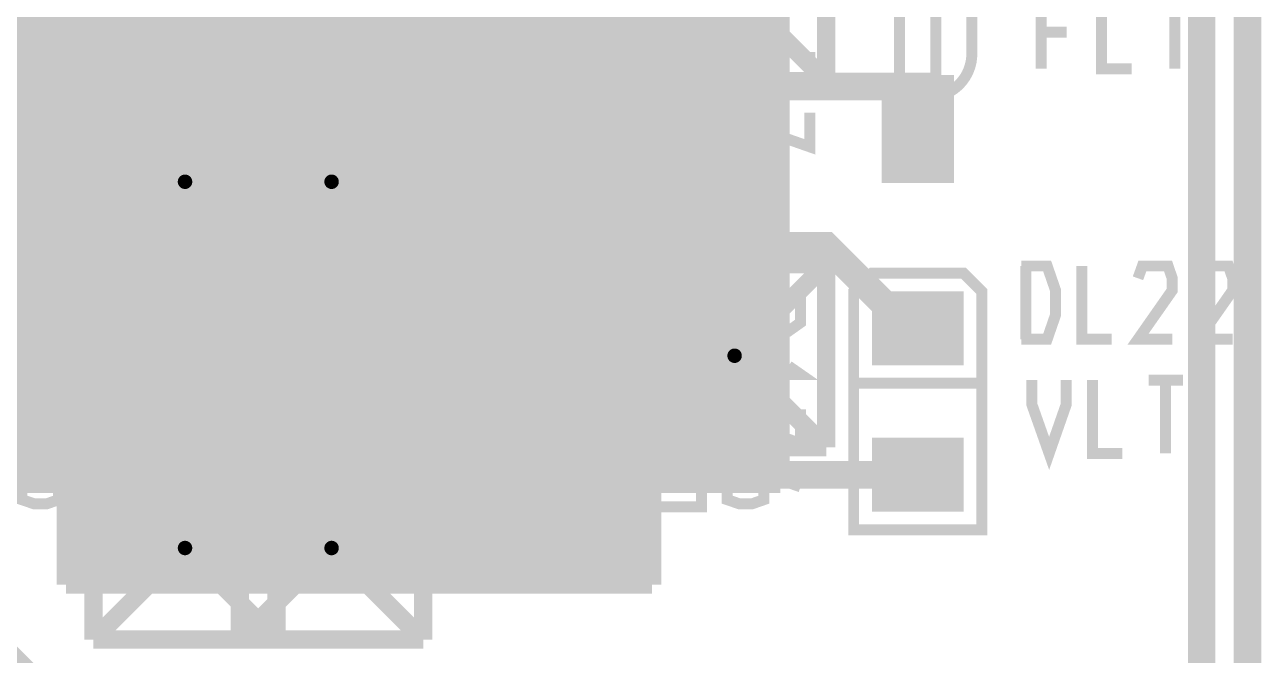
# Model space of a CAD drawing. Extents: x -11 to 221, y -93 to 178.
# Drawn here: x 165.42 to 182.56, y 49.19 to 57.93 of the extents above; entities that cross this region are included whole.
import ezdxf

# ---------------------------------------------------------------- set-up
doc = ezdxf.new("R2010")
doc.units = 0
doc.header["$MEASUREMENT"] = 0
doc.layers.get('0').update_dxf_attribs({"linetype": 'CONTINUOUS'})
for name, color, linetype in [('26-349-0_BOT', 7, 'CONTINUOUS'), ('26-349-0_DRD', 7, 'CONTINUOUS'), ('26-349-0_DRL', 2, 'CONTINUOUS'), ('26-349-0_IN1', 3, 'CONTINUOUS'), ('26-349-0_IN2', 5, 'CONTINUOUS'), ('26-349-0_SMT', 14, 'CONTINUOUS'), ('26-349-0_SPT', 9, 'CONTINUOUS'), ('26-349-0_SST', 12, 'CONTINUOUS'), ('26-349-0_TOP', 11, 'CONTINUOUS'), ('THRUHOLE_TAP', 15, 'CONTINUOUS')]:
    doc.layers.add(name, color=color, linetype=linetype)

# ---------------------------------------------------------------- blocks, each defined once
blk = doc.blocks.new('ROUND_78')
at = {"const_width": 0.29972}
blk.add_lwpolyline([(-0.14986, 0, 1), (0.14986, 0, 1)], format="xyb", close=True, dxfattribs=at)
blk = doc.blocks.new('ROUND_102')
at = {"const_width": 0.10033}
blk.add_lwpolyline([(-0.050164, 0, 1), (0.050164, 0, 1)], format="xyb", close=True, dxfattribs=at)
blk = doc.blocks.new('RECTANGLE_3')
blk.add_solid([(0.4826, 0.4064), (0.4826, -0.4064), (-0.4826, 0.4064), (-0.4826, -0.4064)])
blk = doc.blocks.new('RECTANGLE_5')
blk.add_solid([(0.63627, 0.51308), (0.63627, -0.51308), (-0.63627, 0.51308), (-0.63627, -0.51308)])
blk = doc.blocks.new('RECTANGLE_22')
blk.add_solid([(0.50038, 0.7493), (0.50038, -0.7493), (-0.50038, 0.7493), (-0.50038, -0.7493)])
blk = doc.blocks.new('RECTANGLE_40')
blk.add_solid([(0.635, 0.508), (0.635, -0.508), (-0.635, 0.508), (-0.635, -0.508)])
blk = doc.blocks.new('ROUND_88')
at = {"const_width": 0.10033}
blk.add_lwpolyline([(-0.050164, 0, 1), (0.050164, 0, 1)], format="xyb", close=True, dxfattribs=at)

msp = doc.modelspace()

# ---------------------------------------------------------------- linework, layer by layer
at = {"layer": '26-349-0_DRD', "const_width": 0.254}
for points in [[(173.99, 59.69), (173.99, 57.15)], [(176.53, 59.69), (173.99, 57.15)], [(176.53, 57.15), (173.99, 59.69)], [(173.99, 59.69), (173.99, 57.15)], [(176.53, 59.69), (173.99, 57.15)], [(176.53, 57.15), (173.99, 59.69)], [(176.53, 57.15), (176.53, 59.69)], [(176.53, 57.15), (176.53, 59.69)], [(165.3032, 57.7088), (162.7632, 57.7088)], [(165.3032, 57.7088), (162.7632, 55.1688)], [(165.3032, 55.1688), (162.7632, 57.7088)], [(165.3032, 55.1688), (165.3032, 57.7088)], [(170.942, 54.483), (168.402, 57.023), (168.402, 54.483)], [(173.99, 57.15), (176.53, 57.15)], [(173.99, 57.15), (176.53, 57.15)], [(166.37, 57.023), (166.37, 54.483)], [(168.91, 57.023), (166.37, 57.023)], [(168.91, 57.023), (166.37, 54.483)], [(168.91, 54.483), (166.37, 57.023)], [(166.37, 57.023), (166.37, 54.483)], [(168.91, 57.023), (166.37, 57.023)], [(168.91, 57.023), (166.37, 54.483)], [(168.91, 54.483), (166.37, 57.023)], [(168.402, 57.023), (168.402, 54.483)], [(170.942, 57.023), (168.402, 57.023)], [(170.942, 57.023), (168.402, 54.483)], [(170.942, 57.023), (168.402, 57.023)], [(170.942, 57.023), (168.402, 54.483)], [(170.942, 54.483), (168.402, 57.023)], [(168.91, 54.483), (168.91, 57.023)], [(168.91, 54.483), (168.91, 57.023)], [(170.942, 54.483), (170.942, 57.023)], [(170.942, 54.483), (170.942, 57.023)], [(162.7632, 55.1688), (165.3032, 55.1688)], [(173.99, 54.61), (173.99, 52.07)], [(176.53, 54.61), (173.99, 54.61)], [(176.53, 54.61), (173.99, 52.07)], [(176.53, 52.07), (173.99, 54.61)], [(176.53, 52.07), (176.53, 54.61)], [(166.37, 54.483), (168.91, 54.483)], [(166.37, 54.483), (168.91, 54.483)], [(168.402, 54.483), (170.942, 54.483)], [(168.402, 54.483), (170.942, 54.483)], [(173.99, 52.07), (176.53, 52.07)], [(166.37, 51.943), (166.37, 49.403)], [(168.91, 51.943), (166.37, 51.943)], [(168.91, 51.943), (166.37, 49.403)], [(168.91, 49.403), (166.37, 51.943)], [(166.37, 51.943), (166.37, 49.403)], [(168.91, 51.943), (166.37, 51.943)], [(168.91, 51.943), (166.37, 49.403)], [(168.91, 49.403), (166.37, 51.943)], [(168.402, 51.943), (168.402, 49.403)], [(170.942, 51.943), (168.402, 51.943)], [(170.942, 51.943), (168.402, 49.403)], [(170.942, 49.403), (168.402, 51.943)], [(168.91, 49.403), (168.91, 51.943)], [(168.91, 49.403), (168.91, 51.943)], [(170.942, 49.403), (170.942, 51.943)], [(166.37, 49.403), (168.91, 49.403)], [(166.37, 49.403), (168.91, 49.403)], [(168.402, 49.403), (170.942, 49.403)]]:
    msp.add_lwpolyline(points, dxfattribs=at)
at = {"layer": '26-349-0_DRL', "const_width": 2.49936}
msp.add_lwpolyline([(136.017, 49.022), (163.83, 49.022), (165.354, 47.498), (175.133, 47.498)], dxfattribs=at)
at = {"layer": '26-349-0_IN1'}
for points, const_width in [([(181.61, 136.144), (182.372, 135.382), (182.372, 44.958), (181.483, 44.069), (176.911, 44.069), (174.879, 42.037), (171.45, 42.037), (169.672, 43.815), (164.19068, 43.815), (163.73094, 44.27474)], 0.381), ([(141.605, 125.984), (141.859, 126.238), (153.543, 126.238), (162.306, 135.001), (174.625, 135.001), (175.133, 134.493), (175.133, 128.905), (176.53, 127.508), (180.975, 127.508), (181.737, 126.746), (181.737, 47.625), (180.848, 46.736)], 0.381), ([(172.6946, 112.649), (172.6946, 51.562)], 0.254), ([(172.9232, 112.649), (172.9232, 51.562)], 0.254), ([(173.1518, 112.649), (173.1518, 51.562)], 0.254), ([(173.3804, 112.649), (173.3804, 51.562)], 0.254), ([(173.609, 112.649), (173.609, 51.562)], 0.254), ([(173.8376, 112.649), (173.8376, 51.562)], 0.254), ([(174.0662, 112.649), (174.0662, 51.562)], 0.254), ([(174.2948, 112.649), (174.2948, 51.562)], 0.254), ([(174.5234, 112.649), (174.5234, 51.562)], 0.254), ([(174.752, 112.649), (174.752, 51.562)], 0.254), ([(174.9806, 112.649), (174.9806, 51.562)], 0.254), ([(175.2092, 112.649), (175.2092, 51.562)], 0.254), ([(175.4378, 112.649), (175.4378, 51.562)], 0.254), ([(175.6664, 112.649), (175.6664, 51.562)], 0.254), ([(175.895, 112.649), (175.895, 51.562)], 0.254), ([(172.466, 105.029), (172.466, 51.689)], 0.254), ([(168.5798, 103.89108), (168.5798, 51.562)], 0.254), ([(168.8084, 103.88854), (168.8084, 51.562)], 0.254), ([(166.0652, 72.74052), (166.0652, 51.562)], 0.254), ([(166.751, 72.78116), (166.751, 51.562)], 0.254), ([(166.2938, 72.67702), (166.2938, 51.562)], 0.254), ([(166.5224, 72.68972), (166.5224, 51.562)], 0.254), ([(171.577, 69.48678), (171.577, 51.562)], 0.254), ([(170.4086, 69.34962), (170.4086, 51.562)], 0.254), ([(171.5516, 69.44614), (171.5516, 51.562)], 0.254), ([(170.6372, 69.18452), (170.6372, 51.562)], 0.254), ([(171.323, 69.22516), (171.323, 51.562)], 0.254), ([(170.8658, 69.12102), (170.8658, 51.562)], 0.254), ([(171.0944, 69.13372), (171.0944, 51.562)], 0.254), ([(165.3794, 64.008), (165.3794, 51.562)], 0.254), ([(165.608, 64.008), (165.608, 51.562)], 0.254), ([(165.8366, 64.008), (165.8366, 51.562)], 0.254), ([(168.3512, 60.66028), (168.3512, 55.92318)], 0.254), ([(166.9796, 60.51804), (166.9796, 56.06796)], 0.254), ([(167.2082, 60.24118), (167.2082, 56.34228)], 0.254), ([(168.1226, 60.28182), (168.1226, 56.30164)], 0.254), ([(167.4368, 60.12942), (167.4368, 56.45404)], 0.254), ([(167.6654, 60.10148), (167.6654, 56.48452)], 0.254), ([(167.894, 60.1472), (167.894, 56.4388)], 0.254), ([(169.037, 60.21578), (169.037, 56.11622)], 0.254), ([(170.18, 60.05322), (170.18, 56.27878)], 0.254), ([(169.2656, 59.9694), (169.2656, 56.36006)], 0.254), ([(169.9514, 59.90336), (169.9514, 56.42864)], 0.254), ([(169.4942, 59.8678), (169.4942, 56.46166)], 0.254), ([(169.7228, 59.85002), (169.7228, 56.48198)], 0.254), ([(171.577, 57.9628), (148.61794, 57.9628)], 0.254), ([(175.895, 57.9628), (172.466, 57.9628)], 0.254), ([(171.577, 57.7342), (148.73478, 57.7342)], 0.254), ([(175.895, 57.7342), (172.466, 57.7342)], 0.254), ([(171.577, 57.5056), (148.80844, 57.5056)], 0.254), ([(175.895, 57.5056), (172.466, 57.5056)], 0.254), ([(171.577, 57.277), (148.84654, 57.277)], 0.254), ([(175.895, 57.277), (172.466, 57.277)], 0.254), ([(171.577, 57.0484), (148.84908, 57.0484)], 0.254), ([(175.895, 57.0484), (172.466, 57.0484)], 0.254), ([(171.577, 56.8198), (148.81606, 56.8198)], 0.254), ([(175.895, 56.8198), (172.466, 56.8198)], 0.254), ([(171.577, 56.5912), (159.18942, 56.5912)], 0.254), ([(175.895, 56.5912), (172.466, 56.5912)], 0.254), ([(167.23614, 56.3626), (159.39008, 56.3626)], 0.254), ([(169.26814, 56.3626), (168.04386, 56.3626)], 0.254), ([(171.577, 56.3626), (170.07586, 56.3626)], 0.254), ([(175.895, 56.3626), (172.466, 56.3626)], 0.254), ([(167.01516, 56.134), (159.46882, 56.134)], 0.254), ([(169.04716, 56.134), (168.26484, 56.134)], 0.254), ([(171.577, 56.134), (170.29684, 56.134)], 0.254), ([(175.895, 56.134), (172.466, 56.134)], 0.254), ([(166.92372, 55.9054), (159.4739, 55.9054)], 0.254), ([(168.95572, 55.9054), (168.35628, 55.9054)], 0.254), ([(171.577, 55.9054), (170.38828, 55.9054)], 0.254), ([(175.895, 55.9054), (172.466, 55.9054)], 0.254), ([(166.91102, 55.6768), (159.40278, 55.6768)], 0.254), ([(168.94302, 55.6768), (168.36644, 55.6768)], 0.254), ([(171.577, 55.6768), (170.39844, 55.6768)], 0.254), ([(175.895, 55.6768), (172.466, 55.6768)], 0.254), ([(166.97452, 55.4482), (159.22244, 55.4482)], 0.254), ([(166.9796, 55.43804), (166.9796, 51.562)], 0.254), ([(169.00652, 55.4482), (168.30548, 55.4482)], 0.254), ([(168.3512, 55.58028), (168.3512, 51.562)], 0.254), ([(171.577, 55.4482), (170.33748, 55.4482)], 0.254), ([(175.895, 55.4482), (172.466, 55.4482)], 0.254), ([(169.037, 55.38978), (169.037, 51.562)], 0.254), ([(167.2082, 55.16118), (167.2082, 51.562)], 0.254), ([(168.1226, 55.20182), (168.1226, 51.562)], 0.254), ([(169.17162, 55.2196), (168.14038, 55.2196)], 0.254), ([(169.2656, 55.1434), (169.2656, 51.562)], 0.254), ([(171.577, 55.2196), (170.17238, 55.2196)], 0.254), ([(170.18, 55.22722), (170.18, 51.562)], 0.254), ([(175.895, 55.2196), (172.466, 55.2196)], 0.254), ([(167.4368, 55.04942), (167.4368, 51.562)], 0.254), ([(167.6654, 55.02148), (167.6654, 51.562)], 0.254), ([(167.894, 55.0672), (167.894, 51.562)], 0.254), ([(169.4942, 55.0418), (169.4942, 51.562)], 0.254), ([(169.7228, 55.02402), (169.7228, 51.562)], 0.254), ([(169.9514, 55.07736), (169.9514, 51.562)], 0.254), ([(175.895, 54.991), (172.466, 54.991)], 0.254), ([(171.577, 54.7624), (69.596, 54.7624)], 0.254), ([(175.895, 54.7624), (172.466, 54.7624)], 0.254), ([(171.577, 54.5338), (69.596, 54.5338)], 0.254), ([(175.895, 54.5338), (172.466, 54.5338)], 0.254), ([(171.577, 54.3052), (69.596, 54.3052)], 0.254), ([(175.895, 54.3052), (172.466, 54.3052)], 0.254), ([(171.577, 54.0766), (69.596, 54.0766)], 0.254), ([(175.895, 54.0766), (172.466, 54.0766)], 0.254), ([(171.577, 53.848), (69.596, 53.848)], 0.254), ([(175.895, 53.848), (172.466, 53.848)], 0.254), ([(171.577, 53.6194), (69.596, 53.6194)], 0.254), ([(175.895, 53.6194), (172.466, 53.6194)], 0.254), ([(171.577, 53.3908), (69.596, 53.3908)], 0.254), ([(175.895, 53.3908), (172.466, 53.3908)], 0.254), ([(171.577, 53.1622), (69.596, 53.1622)], 0.254), ([(175.895, 53.1622), (172.466, 53.1622)], 0.254), ([(171.577, 52.9336), (69.596, 52.9336)], 0.254), ([(175.895, 52.9336), (172.466, 52.9336)], 0.254), ([(171.577, 52.705), (69.596, 52.705)], 0.254), ([(175.895, 52.705), (172.466, 52.705)], 0.254), ([(171.577, 52.4764), (69.596, 52.4764)], 0.254), ([(175.895, 52.4764), (172.466, 52.4764)], 0.254), ([(171.577, 52.2478), (69.596, 52.2478)], 0.254), ([(175.895, 52.2478), (172.466, 52.2478)], 0.254), ([(171.577, 52.0192), (69.596, 52.0192)], 0.254), ([(175.895, 52.0192), (172.466, 52.0192)], 0.254), ([(171.577, 51.7906), (69.596, 51.7906)], 0.254), ([(175.895, 51.7906), (172.466, 51.7906)], 0.254), ([(172.466, 51.689), (172.466, 51.562)], 0.254), ([(171.577, 51.562), (139.954, 51.562)], 0.254), ([(175.895, 51.562), (172.466, 51.562)], 0.254)]:
    msp.add_lwpolyline(points, dxfattribs=dict(at, const_width=const_width))
at = {"layer": '26-349-0_IN1', "const_width": 0.254}
for points in [[(167.64, 56.48452, 0.4142136), (166.90848, 55.753)], [(168.37152, 55.753, 0.4142136), (167.64, 56.48452)], [(169.672, 56.48452, 0.4142136), (168.94048, 55.753)], [(169.672, 56.48452, 0.4142136), (168.94048, 55.753)], [(170.40352, 55.753, 0.4142136), (169.672, 56.48452)], [(170.40352, 55.753, 0.4142136), (169.672, 56.48452)], [(166.90848, 55.753, 0.4142136), (167.64, 55.02148)], [(167.64, 55.02148, 0.4142136), (168.37152, 55.753)], [(168.94048, 55.753, 0.4142136), (169.672, 55.02148)], [(168.94048, 55.753, 0.4142136), (169.672, 55.02148)], [(169.672, 55.02148, 0.4142136), (170.40352, 55.753)], [(169.672, 55.02148, 0.4142136), (170.40352, 55.753)]]:
    msp.add_lwpolyline(points, format="xyb", dxfattribs=at)
at = {"layer": '26-349-0_IN2'}
for points, const_width in [([(181.6354, 46.2026), (181.6354, 46.6344), (182.372, 47.371), (182.372, 122.301), (181.102, 123.571), (176.403, 123.571), (173.228, 120.396), (171.196, 120.396), (170.02506, 121.56694), (170.02506, 121.99874)], 0.381), ([(168.4782, 112.141), (168.4782, 50.165)], 0.254), ([(168.7068, 112.141), (168.7068, 50.165)], 0.254), ([(168.9354, 112.141), (168.9354, 50.165)], 0.254), ([(169.164, 112.141), (169.164, 50.165)], 0.254), ([(169.3926, 112.141), (169.3926, 50.165)], 0.254), ([(169.6212, 112.141), (169.6212, 50.165)], 0.254), ([(169.8498, 112.141), (169.8498, 50.165)], 0.254), ([(170.0784, 112.141), (170.0784, 50.165)], 0.254), ([(170.307, 112.141), (170.307, 50.165)], 0.254), ([(171.6786, 112.141), (171.6786, 50.165)], 0.254), ([(171.9072, 112.141), (171.9072, 50.165)], 0.254), ([(172.1358, 112.141), (172.1358, 50.165)], 0.254), ([(173.736, 112.141), (173.736, 50.165)], 0.254), ([(173.9646, 112.141), (173.9646, 50.165)], 0.254), ([(174.117, 112.141), (174.117, 50.165)], 0.254), ([(172.3644, 111.47298), (172.3644, 50.165)], 0.254), ([(173.5074, 111.29772), (173.5074, 50.165)], 0.254), ([(172.593, 111.13008), (172.593, 50.165)], 0.254), ([(172.8216, 111.02086), (172.8216, 50.165)], 0.254), ([(173.0502, 111.00816), (173.0502, 50.165)], 0.254), ([(173.2788, 111.08182), (173.2788, 50.165)], 0.254), ([(165.9636, 72.9234), (165.9636, 52.959)], 0.254), ([(166.878, 73.03262), (166.878, 50.165)], 0.254), ([(166.1922, 72.80148), (166.1922, 50.165)], 0.254), ([(166.4208, 72.77862), (166.4208, 50.165)], 0.254), ([(166.6494, 72.84212), (166.6494, 50.165)], 0.254), ([(165.735, 71.63562), (165.735, 52.959)], 0.254), ([(165.5064, 71.44512), (165.5064, 52.959)], 0.254), ([(170.5356, 69.3674), (170.5356, 50.165)], 0.254), ([(171.45, 69.47662), (171.45, 50.165)], 0.254), ([(170.7642, 69.24548), (170.7642, 50.165)], 0.254), ([(170.9928, 69.22262), (170.9928, 50.165)], 0.254), ([(171.2214, 69.28612), (171.2214, 50.165)], 0.254), ([(168.2496, 64.60998), (168.2496, 50.165)], 0.254), ([(167.1066, 64.43472), (167.1066, 50.165)], 0.254), ([(167.3352, 64.21882), (167.3352, 50.165)], 0.254), ([(168.021, 64.26708), (168.021, 50.165)], 0.254), ([(167.5638, 64.14516), (167.5638, 50.165)], 0.254), ([(167.7924, 64.15786), (167.7924, 50.165)], 0.254), ([(174.117, 57.9374), (148.5138, 57.9374)], 0.254), ([(174.117, 57.7088), (148.63572, 57.7088)], 0.254), ([(174.117, 57.4802), (148.71192, 57.4802)], 0.254), ([(174.117, 57.2516), (148.74494, 57.2516)], 0.254), ([(174.117, 57.023), (164.26942, 57.023)], 0.254), ([(174.117, 56.7944), (164.5539, 56.7944)], 0.254), ([(174.117, 56.5658), (164.65042, 56.5658)], 0.254), ([(174.117, 56.3372), (164.6555, 56.3372)], 0.254), ([(174.117, 56.1086), (164.56914, 56.1086)], 0.254), ([(174.117, 55.88), (164.32276, 55.88)], 0.254), ([(174.117, 55.6514), (151.08174, 55.6514)], 0.254), ([(174.117, 55.4228), (150.9268, 55.4228)], 0.254), ([(174.117, 55.1942), (91.98864, 55.1942)], 0.254), ([(174.117, 54.9656), (73.787, 54.9656)], 0.254), ([(174.117, 54.737), (73.787, 54.737)], 0.254), ([(174.117, 54.5084), (73.787, 54.5084)], 0.254), ([(174.117, 54.2798), (73.787, 54.2798)], 0.254), ([(174.117, 54.0512), (73.787, 54.0512)], 0.254), ([(174.117, 53.8226), (73.787, 53.8226)], 0.254), ([(174.117, 53.594), (73.787, 53.594)], 0.254), ([(174.117, 53.3654), (73.787, 53.3654)], 0.254), ([(174.117, 53.1368), (73.787, 53.1368)], 0.254), ([(165.989, 52.959), (73.787, 52.959)], 0.254), ([(165.989, 52.959), (165.989, 50.165)], 0.254), ([(174.117, 52.9082), (165.989, 52.9082)], 0.254), ([(174.117, 52.6796), (165.989, 52.6796)], 0.254), ([(174.117, 52.451), (165.989, 52.451)], 0.254), ([(174.117, 52.2224), (165.989, 52.2224)], 0.254), ([(174.117, 51.9938), (165.989, 51.9938)], 0.254), ([(174.117, 51.7652), (165.989, 51.7652)], 0.254), ([(174.117, 51.5366), (165.989, 51.5366)], 0.254), ([(174.117, 51.308), (165.989, 51.308)], 0.254), ([(174.117, 51.0794), (165.989, 51.0794)], 0.254), ([(174.117, 50.8508), (165.989, 50.8508)], 0.254), ([(174.117, 50.6222), (165.989, 50.6222)], 0.254), ([(174.117, 50.3936), (165.989, 50.3936)], 0.254), ([(174.117, 50.165), (165.989, 50.165)], 0.254)]:
    msp.add_lwpolyline(points, dxfattribs=dict(at, const_width=const_width))
at = {"layer": '26-349-0_SST', "const_width": 0.1524}
for points in [[(168.529, 59.817), (168.529, 55.753), (173.101, 55.753), (173.101, 57.531), (172.847, 57.785), (173.101, 58.039), (173.101, 59.817), (168.529, 59.817)], [(166.8145, 59.2455), (166.8145, 56.3245), (168.4528, 56.3245), (168.4528, 59.2455), (166.8145, 59.2455)], [(173.1645, 59.2455), (173.1645, 56.3245), (174.8028, 56.3245), (174.8028, 59.2455), (173.1645, 59.2455)], [(177.57902, 58.80354), (178.02098, 58.80354), (178.02098, 58.6359), (178.04892, 58.6359), (178.04892, 56.9341), (178.02098, 56.9341), (178.02098, 56.76392), (177.57902, 56.76392), (177.57902, 57.0357), (177.54854, 57.0357), (177.54854, 56.73598), (178.04892, 56.73598), (178.04892, 56.9341)], [(177.54854, 58.5343), (177.54854, 58.4327), (177.54854, 57.785), (177.54854, 57.0357)], [(179.50942, 57.32018), (179.50942, 58.33618), (179.9844, 58.33618)], [(180.76418, 57.32018), (180.34762, 57.32018), (180.34762, 58.33618)], [(181.36362, 57.32018), (181.36362, 58.33618)], [(165.5064, 57.91454), (165.5064, 58.15076)], [(175.2854, 57.91454), (175.2854, 58.15076)], [(178.5493, 57.52592), (178.5493, 58.04408)], [(179.86502, 57.82818), (179.50942, 57.82818)], [(165.5064, 57.43194), (166.5224, 57.07634), (166.5224, 57.55132)], [(175.2854, 57.43194), (176.3014, 57.07634), (176.3014, 57.55132)], [(166.0144, 56.29656), (166.0144, 56.65216), (166.18458, 56.71312), (166.35476, 56.71312), (166.5224, 56.65216), (166.5224, 56.29656), (166.35476, 56.23814), (166.18458, 56.23814), (165.5064, 56.47436)], [(175.2854, 56.59374), (176.3014, 56.23814), (176.3014, 56.71312)], [(173.39564, 54.72684), (173.45406, 54.5592), (173.69028, 54.5592), (173.75124, 54.72684), (173.86808, 54.89702), (173.86808, 55.40502), (173.80966, 55.5752), (173.45406, 55.5752), (173.39564, 55.40502), (173.39564, 54.72684)], [(174.70628, 54.5592), (174.23384, 54.5592), (174.70628, 55.23484), (174.70628, 55.40502), (174.64786, 55.5752), (174.29226, 55.5752), (174.23384, 55.40502)], [(175.07204, 54.72684), (175.13046, 54.5592), (175.48606, 54.5592), (175.54448, 54.72684), (175.54448, 55.0672), (175.42764, 55.23484), (175.07204, 55.23484), (175.07204, 55.5752), (175.54448, 55.5752)], [(173.63186, 54.89702), (173.86808, 54.5592)], [(168.529, 54.737), (168.529, 50.673), (173.101, 50.673), (173.101, 52.451), (172.847, 52.705), (173.101, 52.959), (173.101, 54.737), (168.529, 54.737)], [(177.165, 54.483), (178.435, 54.483), (178.689, 54.229), (178.689, 50.927), (176.911, 50.927), (176.911, 54.229), (177.165, 54.483)], [(179.23764, 53.5686), (179.59324, 53.5686), (179.71008, 53.90642), (179.71008, 54.24678), (179.59324, 54.5846), (179.23764, 54.5846)], [(179.29606, 53.5686), (179.29606, 54.5846)], [(180.48986, 53.5686), (180.07584, 53.5686), (180.07584, 54.5846)], [(181.32806, 53.5686), (180.85308, 53.5686), (181.32806, 54.24678), (181.32806, 54.41442), (181.26964, 54.5846), (180.91404, 54.5846), (180.85308, 54.41442)], [(182.16626, 53.5686), (181.69128, 53.5686), (182.16626, 54.24678), (182.16626, 54.41442), (182.10784, 54.5846), (181.75224, 54.5846), (181.69128, 54.41442)], [(165.8874, 54.15534), (165.8874, 53.79974), (166.05758, 53.68036), (166.22776, 53.68036), (166.3954, 53.79974), (166.3954, 54.15534), (165.3794, 54.15534)], [(166.8145, 54.1655), (166.8145, 51.2445), (168.4528, 51.2445), (168.4528, 54.1655), (166.8145, 54.1655)], [(173.1645, 54.1655), (173.1645, 51.2445), (174.8028, 51.2445), (174.8028, 54.1655), (173.1645, 54.1655)], [(175.6664, 54.15534), (175.6664, 53.79974), (175.83658, 53.68036), (176.00676, 53.68036), (176.1744, 53.79974), (176.1744, 54.15534), (175.1584, 54.15534)], [(165.8874, 53.85816), (165.3794, 53.68036)], [(175.6664, 53.85816), (175.1584, 53.68036)], [(165.3794, 52.96154), (165.3794, 53.19776)], [(165.3794, 53.08092), (166.3954, 53.08092), (166.22776, 53.19776)], [(175.1584, 52.96154), (175.1584, 53.19776)], [(175.1584, 53.08092), (176.1744, 53.08092), (176.00676, 53.19776)], [(176.911, 52.959), (178.689, 52.959)], [(179.8574, 53.00218), (179.8574, 52.66182), (179.62118, 51.98618), (179.38242, 52.66182), (179.38242, 53.00218)], [(180.63718, 51.98618), (180.22062, 51.98618), (180.22062, 53.00218)], [(181.47538, 53.00218), (181.0004, 53.00218)], [(181.23662, 51.98618), (181.23662, 53.00218)], [(165.3794, 52.47894), (166.3954, 52.12334), (166.3954, 52.59832)], [(175.1584, 52.47894), (176.1744, 52.12334), (176.1744, 52.59832)], [(165.8874, 51.34356), (166.05758, 51.28514), (166.22776, 51.28514), (166.3954, 51.34356), (166.3954, 51.69916), (166.22776, 51.76012), (166.05758, 51.76012), (165.8874, 51.69916), (165.8874, 51.34356), (165.71976, 51.28514), (165.54958, 51.28514), (165.3794, 51.34356), (165.3794, 51.69916), (165.54958, 51.76012), (165.71976, 51.76012), (165.8874, 51.69916)], [(175.6664, 51.69916), (175.6664, 51.34356), (175.49876, 51.28514), (175.32858, 51.28514), (175.1584, 51.34356), (175.1584, 51.69916), (175.32858, 51.76012), (175.49876, 51.76012), (176.1744, 51.52136)]]:
    msp.add_lwpolyline(points, dxfattribs=at)
msp.add_lwpolyline([(178.04892, 56.9341, 0.366433), (178.5493, 57.52592)], format="xyb", dxfattribs=at)
at = {"layer": '26-349-0_TOP'}
for points, const_width in [([(158.9405, 76.73848), (158.01848, 76.73848), (157.607, 76.327), (157.607, 70.612), (158.877, 69.342), (158.877, 63.373), (164.973, 57.277), (164.973, 55.118), (166.6748, 53.4162), (167.64, 53.4162)], 0.2032), ([(171.958, 57.785), (171.958, 58.039), (173.609, 59.69), (177.19548, 59.69), (177.8, 59.08548)], 0.381), ([(167.64, 57.0738), (167.64, 55.753)], 0.381), ([(167.64, 57.0738), (167.64, 55.753)], 0.381), ([(173.99, 57.0738), (177.8, 57.0738), (177.8, 56.48452)], 0.381), ([(169.672, 55.753), (169.672, 56.769), (169.672, 55.753)], 0.381), ([(177.8, 53.721), (177.673, 53.721), (176.53, 54.864), (173.99, 54.864), (171.958, 52.832), (171.958, 52.705)], 0.381), ([(169.672, 53.721), (169.3672, 53.4162), (167.64, 53.4162)], 0.381), ([(173.99, 53.4162), (175.1838, 53.4162), (175.26, 53.34)], 0.381), ([(167.64, 51.9938), (167.64, 50.673)], 0.381), ([(167.64, 50.673), (167.64, 51.9938)], 0.381), ([(177.8, 51.689), (174.371, 51.689), (174.0662, 51.9938), (173.99, 51.9938)], 0.381), ([(169.672, 50.673), (169.672, 51.689)], 0.381)]:
    msp.add_lwpolyline(points, dxfattribs=dict(at, const_width=const_width))

# ---------------------------------------------------------------- block references
at = {"layer": '26-349-0_BOT'}
for p in [(167.64, 55.753), (169.672, 55.753), (175.26, 53.34), (167.64, 50.673), (169.672, 50.673)]:
    msp.add_blockref('ROUND_78', p, dxfattribs=at)
at = {"layer": '26-349-0_DRL'}
for p in [(167.64, 55.753), (169.672, 55.753), (175.26, 53.34), (167.64, 50.673), (169.672, 50.673)]:
    msp.add_blockref('ROUND_102', p, dxfattribs=at)
at = {"layer": '26-349-0_IN1'}
for p in [(167.64, 55.753), (169.672, 55.753), (175.26, 53.34), (167.64, 50.673), (169.672, 50.673)]:
    msp.add_blockref('ROUND_78', p, dxfattribs=at)
at = {"layer": '26-349-0_IN2'}
for p in [(167.64, 55.753), (169.672, 55.753), (175.26, 53.34), (167.64, 50.673), (169.672, 50.673)]:
    msp.add_blockref('ROUND_78', p, dxfattribs=at)
at = {"layer": '26-349-0_SMT'}
for name, p in [('RECTANGLE_40', (171.958, 57.785)), ('RECTANGLE_3', (167.64, 57.0738)), ('RECTANGLE_3', (173.99, 57.0738)), ('RECTANGLE_40', (169.672, 56.769)), ('RECTANGLE_22', (177.8, 56.48452)), ('RECTANGLE_40', (169.672, 53.721)), ('RECTANGLE_5', (177.8, 53.721)), ('RECTANGLE_3', (167.64, 53.4162)), ('RECTANGLE_3', (173.99, 53.4162)), ('RECTANGLE_40', (171.958, 52.705)), ('RECTANGLE_3', (167.64, 51.9938)), ('RECTANGLE_3', (173.99, 51.9938)), ('RECTANGLE_40', (169.672, 51.689)), ('RECTANGLE_5', (177.8, 51.689))]:
    msp.add_blockref(name, p, dxfattribs=at)
at = {"layer": '26-349-0_SPT'}
for name, p in [('RECTANGLE_40', (171.958, 57.785)), ('RECTANGLE_3', (167.64, 57.0738)), ('RECTANGLE_3', (173.99, 57.0738)), ('RECTANGLE_40', (169.672, 56.769)), ('RECTANGLE_22', (177.8, 56.48452)), ('RECTANGLE_40', (169.672, 53.721)), ('RECTANGLE_5', (177.8, 53.721)), ('RECTANGLE_3', (167.64, 53.4162)), ('RECTANGLE_3', (173.99, 53.4162)), ('RECTANGLE_40', (171.958, 52.705)), ('RECTANGLE_3', (167.64, 51.9938)), ('RECTANGLE_3', (173.99, 51.9938)), ('RECTANGLE_40', (169.672, 51.689)), ('RECTANGLE_5', (177.8, 51.689))]:
    msp.add_blockref(name, p, dxfattribs=at)
at = {"layer": '26-349-0_TOP'}
for name, p in [('RECTANGLE_40', (171.958, 57.785)), ('RECTANGLE_3', (167.64, 57.0738)), ('RECTANGLE_3', (173.99, 57.0738)), ('RECTANGLE_40', (169.672, 56.769)), ('RECTANGLE_22', (177.8, 56.48452)), ('ROUND_78', (167.64, 55.753)), ('ROUND_78', (169.672, 55.753)), ('RECTANGLE_40', (169.672, 53.721)), ('RECTANGLE_5', (177.8, 53.721)), ('RECTANGLE_3', (167.64, 53.4162)), ('RECTANGLE_3', (173.99, 53.4162)), ('ROUND_78', (175.26, 53.34)), ('RECTANGLE_40', (171.958, 52.705)), ('RECTANGLE_3', (167.64, 51.9938)), ('RECTANGLE_3', (173.99, 51.9938)), ('RECTANGLE_40', (169.672, 51.689)), ('RECTANGLE_5', (177.8, 51.689)), ('ROUND_78', (167.64, 50.673)), ('ROUND_78', (169.672, 50.673))]:
    msp.add_blockref(name, p, dxfattribs=at)
at = {"layer": 'THRUHOLE_TAP'}
for p in [(167.64, 55.753), (169.672, 55.753), (175.26, 53.34), (167.64, 50.673), (169.672, 50.673)]:
    msp.add_blockref('ROUND_88', p, dxfattribs=at)

doc.saveas('drawing.dxf')
